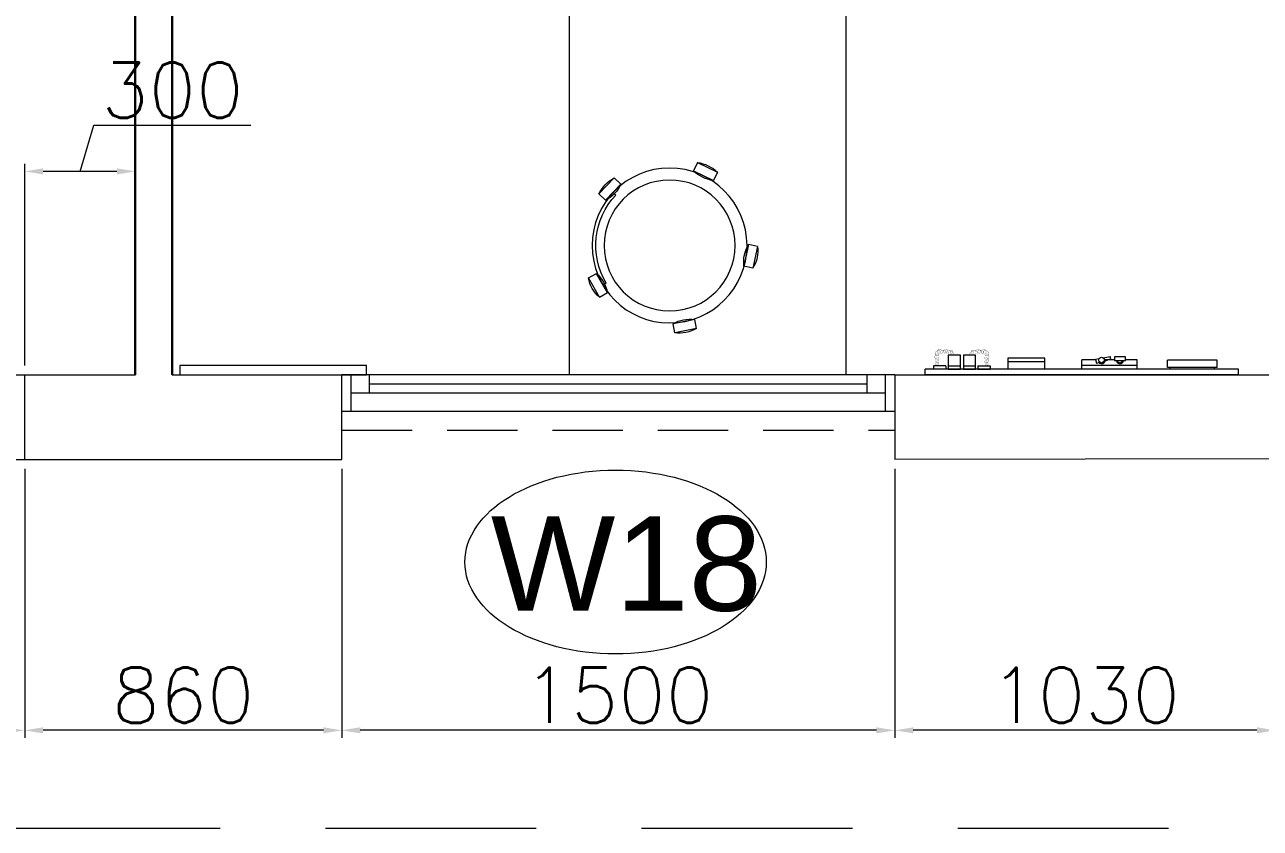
# Model space of a CAD drawing. Header units: millimetres. Extents: x -2143172 to 5255, y -610845 to 279739.
# Drawn here: x -1062957 to -1059606, y -595618 to -593439 of the extents above; entities that cross this region are included whole.
import ezdxf

# ---------------------------------------------------------------- set-up
doc = ezdxf.new("R2010")
doc.units = ezdxf.units.MM
doc.header["$LTSCALE"] = 30
doc.linetypes.add('HIDDEN', pattern=[9.525, 6.35, -3.175])
doc.linetypes.add('HIDDEN2', pattern=[0.1875, 0.125, -0.0625])
doc.layers.get('0').update_dxf_attribs({"lineweight": 5})
doc.layers.get('Defpoints').update_dxf_attribs({"lineweight": 5})
for name, color, linetype, lineweight in [('Al Window tag', 5, 'Continuous', 5), ('Aluminum', 7, 'Continuous', 5), ('dims.', 152, 'Continuous', 5), ('LOADING', 163, 'Continuous', 5), ('Proj', 7, 'HIDDEN2', 5), ('Walls', 32, 'Continuous', 5)]:
    doc.layers.add(name, color=color, linetype=linetype, lineweight=lineweight)
doc.layers.add('X-WHITE glass', color=255, linetype='Continuous')
doc.styles.add('SIMPLEX', font='SIMPLEX.shx', dxfattribs={"height": 150})
doc.styles.add('TTLB-A0-JeddahDP$0$swis721', font='swiss.ttf')
doc.dimstyles.new('Buk', dxfattribs={"dimtxt": 150, "dimasz": 50, "dimexe": 20, "dimexo": 25, "dimgap": 20, "dimtad": 1, "dimdec": 0, "dimrnd": 5, "dimdsep": 46, "dimtxsty": 'SIMPLEX', "dimcen": 0, "dimdle": 20, "dimclrd": 256, "dimclre": 256, "dimclrt": 256, "dimadec": 0, "dimazin": 0, "dimtfac": 0.0075, "dimtdec": 0, "dimtmove": 1, "dimatfit": 2, "dimldrblk": 'ARCHTICK', "dimfxl": 1, "dimtolj": 1, "dimtzin": 0, "dimlwd": -1, "dimlwe": -1, "dimarcsym": 0})

# ---------------------------------------------------------------- blocks, each defined once
blk = doc.blocks.new('*D723')
at = {"layer": 'Defpoints', "color": 0, "transparency": 16777216}
for p in [(-1062957, -593836.7), (-1062957, -594388.1, 0.1), (-1062657, -594388.1, 0.1)]:
    blk.add_point(p, dxfattribs=at)
at = {"layer": 'dims.', "transparency": 16777216}
for p, q in [((-1062807, -593836.7), (-1062769.5, -593711.7)), ((-1062769.5, -593711.7), (-1062343.8, -593711.7)), ((-1062707, -593836.7), (-1062907, -593836.7))]:
    blk.add_line(p, q, dxfattribs=at)
at = {"layer": 'dims.', "linetype": 'Continuous', "transparency": 16777216}
for p, q in [((-1062957, -594363.1), (-1062957, -593816.7)), ((-1062657, -594363.1), (-1062657, -593816.7))]:
    blk.add_line(p, q, dxfattribs=at)
at = {"layer": 'dims.', "transparency": 16777216}
for points in [[(-1062907, -593828.4), (-1062907, -593845.1), (-1062957, -593836.7)], [(-1062707, -593828.4), (-1062707, -593845.1), (-1062657, -593836.7)]]:
    blk.add_solid(points, dxfattribs=at)
at = {"layer": 'dims.', "transparency": 16777216, "insert": (-1062556.6, -593616.7), "char_height": 150, "attachment_point": 5, "style": 'SIMPLEX'}
blk.add_mtext('\\A1;300', dxfattribs=at)
blk = doc.blocks.new('_ArchTick')
at = {"color": 0, "linetype": 'ByBlock', "const_width": 0.15}
blk.add_lwpolyline([(-0.5, -0.5), (0.5, 0.5)], dxfattribs=at)
blk = doc.blocks.new('*D726')
at = {"layer": 'Defpoints', "color": 0, "transparency": 16777216}
for p in [(-1060597, -594618.1, 0.1), (-1059564.8, -594616.5, 0.1), (-1060597, -595352.5)]:
    blk.add_point(p, dxfattribs=at)
at = {"layer": 'dims.', "linetype": 'Continuous', "transparency": 16777216}
for p, q in [((-1060597, -594643.1), (-1060597, -595372.5)), ((-1059564.8, -594641.5), (-1059564.8, -595372.5))]:
    blk.add_line(p, q, dxfattribs=at)
at = {"layer": 'dims.', "transparency": 16777216}
blk.add_line((-1059614.8, -595352.5), (-1060547, -595352.5), dxfattribs=at)
for points in [[(-1060547, -595344.2), (-1060547, -595360.8), (-1060597, -595352.5)], [(-1059614.8, -595344.2), (-1059614.8, -595360.8), (-1059564.8, -595352.5)]]:
    blk.add_solid(points, dxfattribs=at)
at = {"layer": 'dims.', "transparency": 16777216, "insert": (-1060080.9, -595257.5), "char_height": 150, "attachment_point": 5, "style": 'SIMPLEX'}
blk.add_mtext('\\A1;1030', dxfattribs=at)
blk = doc.blocks.new('*D727')
at = {"layer": 'Defpoints', "color": 0, "transparency": 16777216}
for p in [(-1062097, -594618.1, 0.1), (-1060597, -594618.1, 0.1), (-1062097, -595352.5)]:
    blk.add_point(p, dxfattribs=at)
at = {"layer": 'dims.', "linetype": 'Continuous', "transparency": 16777216}
for p, q in [((-1062097, -594643.1), (-1062097, -595372.5)), ((-1060597, -594643.1), (-1060597, -595372.5))]:
    blk.add_line(p, q, dxfattribs=at)
at = {"layer": 'dims.', "transparency": 16777216}
blk.add_line((-1060647, -595352.5), (-1062047, -595352.5), dxfattribs=at)
for points in [[(-1062047, -595344.2), (-1062047, -595360.8), (-1062097, -595352.5)], [(-1060647, -595344.2), (-1060647, -595360.8), (-1060597, -595352.5)]]:
    blk.add_solid(points, dxfattribs=at)
at = {"layer": 'dims.', "transparency": 16777216, "insert": (-1061347, -595257.5), "char_height": 150, "attachment_point": 5, "style": 'SIMPLEX'}
blk.add_mtext('\\A1;1500', dxfattribs=at)
blk = doc.blocks.new('*D728')
at = {"layer": 'Defpoints', "color": 0, "transparency": 16777216}
for p in [(-1062957, -594618.1, 0.1), (-1062097, -594618.1, 0.1), (-1062957, -595352.5)]:
    blk.add_point(p, dxfattribs=at)
at = {"layer": 'dims.', "linetype": 'Continuous', "transparency": 16777216}
for p, q in [((-1062957, -594643.1), (-1062957, -595372.5)), ((-1062097, -594643.1), (-1062097, -595372.5))]:
    blk.add_line(p, q, dxfattribs=at)
at = {"layer": 'dims.', "transparency": 16777216}
blk.add_line((-1062147, -595352.5), (-1062907, -595352.5), dxfattribs=at)
for points in [[(-1062907, -595344.2), (-1062907, -595360.8), (-1062957, -595352.5)], [(-1062147, -595344.2), (-1062147, -595360.8), (-1062097, -595352.5)]]:
    blk.add_solid(points, dxfattribs=at)
at = {"layer": 'dims.', "transparency": 16777216, "insert": (-1062527, -595257.5), "char_height": 150, "attachment_point": 5, "style": 'SIMPLEX'}
blk.add_mtext('\\A1;860', dxfattribs=at)
blk = doc.blocks.new('*D729')
at = {"layer": 'Defpoints', "color": 0, "transparency": 16777216}
for p in [(-1064157, -594618.1, 0.1), (-1062957, -594618.1, 0.1), (-1064157, -595352.5)]:
    blk.add_point(p, dxfattribs=at)
at = {"layer": 'dims.', "linetype": 'Continuous', "transparency": 16777216}
for p, q in [((-1064157, -594643.1), (-1064157, -595372.5)), ((-1062957, -594643.1), (-1062957, -595372.5))]:
    blk.add_line(p, q, dxfattribs=at)
at = {"layer": 'dims.', "transparency": 16777216}
blk.add_line((-1063007, -595352.5), (-1064107, -595352.5), dxfattribs=at)
for points in [[(-1064107, -595344.2), (-1064107, -595360.8), (-1064157, -595352.5)], [(-1063007, -595344.2), (-1063007, -595360.8), (-1062957, -595352.5)]]:
    blk.add_solid(points, dxfattribs=at)
at = {"layer": 'dims.', "transparency": 16777216, "insert": (-1063557, -595257.5), "char_height": 150, "attachment_point": 5, "style": 'SIMPLEX'}
blk.add_mtext('\\A1;1200', dxfattribs=at)
blk = doc.blocks.new('A$C69883648')
at = {"layer": 'Al Window tag'}
blk.add_ellipse((0, 0), major_axis=(408.6, 0), ratio=0.610025, dxfattribs=at)
at = {"layer": 'Al Window tag', "insert": (-338.2, 123.8, 0), "char_height": 256, "attachment_point": 1, "style": 'TTLB-A0-JeddahDP$0$swis721'}
blk.add_mtext_dynamic_manual_height_columns('W18', width=1569.457, gutter_width=9406.5, heights=[480.3], dxfattribs=at)
blk = doc.blocks.new('HF10037B-P')
at = {"color": 0}
for p, q in [((0.2459, 0.134), (0.1859, 0.134)), ((0.1859, 0.134), (0.1859, 0.109)), ((0.2459, 0.109), (0.1859, 0.109)), ((0.2459, 0.134), (0.2459, 0.109)), ((0, 0), (-0.0142, -0.0583)), ((0, 0), (0.0243, -0.0059)), ((0.0243, -0.0059), (0.01, -0.0642)), ((0.4071, -0.0094), (0.431, -0.0018)), ((0.4071, -0.0094), (0.4255, -0.0665)), ((0.431, -0.0018), (0.4493, -0.0589)), ((-0.0142, -0.0583), (0.01, -0.0642)), ((0.4069, -0.0417), (0.4165, -0.0387)), ((0.4255, -0.0665), (0.4493, -0.0589)), ((0.0524, -0.2725), (0.0674, -0.2525)), ((0.0674, -0.2525), (0.1154, -0.2885)), ((0.3125, -0.2897), (0.362, -0.2558)), ((0.3267, -0.268), (0.3323, -0.2763)), ((0.3761, -0.2764), (0.362, -0.2558)), ((0.0524, -0.2725), (0.1004, -0.3085)), ((0.1004, -0.3085), (0.1154, -0.2885)), ((0.3266, -0.3103), (0.3125, -0.2897)), ((0.3266, -0.3103), (0.3761, -0.2764))]:
    blk.add_line(p, q, dxfattribs=at)
for radius in [0.21, 0.1775]:
    blk.add_circle((0.2161, -0.1014), radius, dxfattribs=at)
for centre, radius, start, end in [((0.2159, 0.0465), 0.0925, 71.0754, 108.9246), ((0.2159, 0.1965), 0.0925, 251.0754, 288.9246), ((0.0779, -0.0499), 0.0925, 147.3419, 185.1912), ((-0.0678, -0.0143), 0.0925, 327.3419, 5.1912), ((0.4996, -0.0113), 0.0925, 178.8412, 216.6904), ((0.3568, -0.057), 0.0925, 358.8412, 36.6904), ((0.2161, -0.1014), 0.2, 303.6037, 17.3657), ((0.0389, -0.3404), 0.0925, 34.1875, 72.0368), ((0.3867, -0.3449), 0.0925, 105.5121, 143.3614), ((0.1289, -0.2205), 0.0925, 214.1875, 252.0368), ((0.3019, -0.2212), 0.0925, 285.5121, 323.3614)]:
    blk.add_arc(centre, radius, start, end, dxfattribs=at)
blk = doc.blocks.new('ME19011A-P')
for p, q in [((-0.425, 0), (0.425, 0)), ((-0.425, 0), (-0.425, -0.015)), ((0.425, 0), (0.425, -0.015)), ((-0.425, -0.015), (0.425, -0.015)), ((-0.3675, -0.0198), (-0.2325, -0.0198)), ((-0.3675, -0.0198), (-0.3675, -0.0399)), ((-0.36, -0.015), (-0.36, -0.0198)), ((-0.24, -0.015), (-0.24, -0.0198)), ((-0.2325, -0.0198), (-0.2325, -0.0399)), ((-0.15, -0.015), (-0.15, -0.04)), ((-0.15, -0.025), (0, -0.025)), ((-0.0402, -0.0312), (-0.0496, -0.0337)), ((-0.0376, -0.0409), (-0.0402, -0.0312)), ((0, -0.015), (0, -0.04)), ((0.1, -0.015), (0.1, -0.045)), ((0.2, -0.045), (0.2, -0.015)), ((0.2818, -0.015), (0.2484, -0.015)), ((0.2484, -0.0243), (0.2484, -0.015)), ((0.2818, -0.0243), (0.2484, -0.0243)), ((0.2818, -0.0243), (0.2818, -0.015)), ((0.3211, -0.015), (0.2877, -0.015)), ((0.2877, -0.015), (0.2877, -0.0531)), ((0.3211, -0.0243), (0.2877, -0.0243)), ((0.3211, -0.0531), (0.3211, -0.015)), ((0.3623, -0.015), (0.3289, -0.015)), ((0.3289, -0.015), (0.3289, -0.0531)), ((0.3623, -0.0243), (0.3289, -0.0243)), ((0.3623, -0.0531), (0.3623, -0.015)), ((0.3682, -0.0243), (0.3682, -0.015)), ((0.3682, -0.015), (0.4016, -0.015)), ((0.3682, -0.0243), (0.4016, -0.0243)), ((0.4016, -0.0243), (0.4016, -0.015)), ((-0.3675, -0.0399), (-0.2325, -0.0399)), ((-0.15, -0.04), (-0.1187, -0.04)), ((-0.0887, -0.04), (-0.0637, -0.04)), ((-0.0606, -0.0371), (-0.0787, -0.0432)), ((-0.0787, -0.0432), (-0.077, -0.0497)), ((-0.0582, -0.046), (-0.077, -0.0497)), ((-0.047, -0.0434), (-0.0376, -0.0409)), ((-0.0379, -0.04), (0, -0.04)), ((0.1, -0.035), (0.2, -0.035)), ((0.1, -0.045), (0.2, -0.045)), ((0.2877, -0.0531), (0.3211, -0.0531)), ((0.3289, -0.0531), (0.3623, -0.0531))]:
    blk.add_line(p, q)
at = {"color": 8, "const_width": 0.000601}
for points in [[(0.3044, -0.0531, -0.184574), (0.2977, -0.0636, -1.44364), (0.2961, -0.0581, -0.837915), (0.2969, -0.0664, -0.30536), (0.2839, -0.062, -1.584726), (0.2894, -0.0609, -0.253153), (0.2827, -0.0684, -0.874198), (0.2775, -0.0585, -0.915253), (0.2791, -0.0658, -0.223821), (0.2683, -0.0644, -1.703343), (0.272, -0.0597, -0.588962), (0.2621, -0.068, -0.717795), (0.2625, -0.0581, -0.983104), (0.2645, -0.0644, -0.326362), (0.2534, -0.0609, -0.758716), (0.2609, -0.0514, -0.906186), (0.2593, -0.0565, -0.189488), (0.2526, -0.0522, -0.7948), (0.2613, -0.0423, -1.223996), (0.2574, -0.047, -0.072149), (0.2534, -0.0403, -0.645886), (0.2609, -0.0324, -1.366917), (0.2574, -0.0371, -0.078415), (0.2542, -0.0308, -0.723006), (0.2613, -0.0256, -1.105484), (0.2582, -0.0292, -0.221197), (0.2566, -0.0243, -0.221197)], [(0.3456, -0.0531, 0.184574), (0.3523, -0.0636, 1.44364), (0.3539, -0.0581, 0.837915), (0.3531, -0.0664, 0.30536), (0.3661, -0.062, 1.584726), (0.3606, -0.0609, 0.253153), (0.3673, -0.0684, 0.874198), (0.3725, -0.0585, 0.915253), (0.3709, -0.0658, 0.223821), (0.3817, -0.0644, 1.703343), (0.378, -0.0597, 0.588962), (0.3879, -0.068, 0.717795), (0.3875, -0.0581, 0.983104), (0.3855, -0.0644, 0.326362), (0.3966, -0.0609, 0.758716), (0.3891, -0.0514, 0.906186), (0.3907, -0.0565, 0.189488), (0.3974, -0.0522, 0.7948), (0.3887, -0.0423, 1.223996), (0.3926, -0.047, 0.072149), (0.3966, -0.0403, 0.645886), (0.3891, -0.0324, 1.366917), (0.3926, -0.0371, 0.078415), (0.3958, -0.0308, 0.723006), (0.3887, -0.0256, 1.105484), (0.3918, -0.0292, 0.221197), (0.3934, -0.0243, 0.221197)]]:
    blk.add_lwpolyline(points, format="xyb", dxfattribs=at)
blk.add_lwpolyline([(-0.1187, -0.0482), (-0.0887, -0.0482), (-0.0887, -0.0382), (-0.1187, -0.0382)], close=True)
blk.add_circle((-0.0537, -0.04), 0.0075)
for centre, radius, start, end in [((-0.1037, -0.04), 0.01, 10.4593, 169.5407), ((-0.1037, -0.04), 0.0075, 14.0075, 165.9925), ((-0.0537, -0.04), 0.01, 45, 180)]:
    blk.add_arc(centre, radius, start, end)
blk = doc.blocks.new('M.44.57.64')
at = {"layer": 'LOADING', "xscale": 1000.000000000002, "yscale": 1000.000000000002, "zscale": 1000.000000000002, "rotation": 225.9999036123427}
blk.add_blockref('ME19011A-P', (-80806.9, 16720.7), dxfattribs=at)

msp = doc.modelspace()

# ---------------------------------------------------------------- linework, layer by layer
at = {"layer": 'Aluminum'}
for p, q in [((-1060597, -594388.1, 0.2), (-1062097, -594388.1, 0.2)), ((-1062072, -594488.1, 0.2), (-1062072, -594388.1, 0.2)), ((-1062022, -594438.1, 0.2), (-1062022, -594388.1, 0.2)), ((-1060672, -594438.1, 0.2), (-1060672, -594388.1, 0.2)), ((-1060622, -594488.1, 0.2), (-1060622, -594388.1, 0.2)), ((-1062022, -594413.1, 0.2), (-1060672, -594413.1, 0.2)), ((-1060622, -594438.1, 0.2), (-1062072, -594438.1, 0.2)), ((-1060597, -594488.1, 0.2), (-1062097, -594488.1, 0.2))]:
    msp.add_line(p, q, dxfattribs=at)
at = {"layer": 'LOADING', "elevation": 0.1}
msp.add_lwpolyline([(-1061479.7, -592888.1), (-1060729.7, -592888.1), (-1060729.7, -594388.1), (-1061479.7, -594388.1)], close=True, dxfattribs=at)
msp.add_lwpolyline([(-1062030.4, -594388.1), (-1062030.4, -594363.1), (-1062536.4, -594363.1), (-1062536.4, -594388.1), (-1062030.4, -594388.1)], dxfattribs=at)
at = {"layer": 'Proj', "linetype": 'HIDDEN'}
msp.add_line((-1062097, -594538.1, 0.2), (-1060597, -594538.1, 0.2), dxfattribs=at)
at = {"layer": 'Proj', "linetype": 'HIDDEN', "ltscale": 3, "elevation": 0.2}
msp.add_lwpolyline([(-1058727, -571718.1), (-1110147, -571718.1), (-1110147, -595618.1), (-1058727, -595618.1)], dxfattribs=at)
at = {"layer": 'Walls'}
for p, q in [((-1062657, -592178.1, 0.2), (-1062657, -594388.1, 0.2)), ((-1062557, -592178.1, 0.2), (-1062557, -594388.1, 0.2)), ((-1063507, -594388.1, 0.2), (-1062656.2, -594388.1, 0.2)), ((-1062957, -594618.1, 0.2), (-1062957, -594388.1, 0.2)), ((-1062957, -594388.1, 0.2), (-1062657, -594388.1, 0.2)), ((-1062557, -594388.1, 0.2), (-1062097, -594388.1, 0.2)), ((-1062097, -594618.1, 0.2), (-1062097, -594388.1, 0.2)), ((-1060597, -594388.1, 0.2), (-1060597, -594618.1, 0.2)), ((-1060597, -594388.1, 0.2), (-1059564.8, -594388.1, 0.2)), ((-1059564.8, -594616.5, 0.2), (-1060597, -594618.1, 0.2))]:
    msp.add_line(p, q, dxfattribs=at)
at = {"layer": 'Walls', "elevation": 0.2}
msp.add_lwpolyline([(-1063827, -594618.1), (-1062097, -594618.1)], dxfattribs=at)
at = {"layer": 'X-WHITE glass', "color": 253, "lineweight": 30, "ltscale": 6, "true_color": 0x9898cc}
for p, q in [((-1062657, -592978.1, 0.2), (-1062657, -594388.1, 0.2)), ((-1062557, -592978.1, 0.2), (-1062557, -594388.1, 0.1))]:
    msp.add_line(p, q, dxfattribs=at)

# ---------------------------------------------------------------- block references
at = {"layer": 'Al Window tag'}
msp.add_blockref('A$C69883648', (-1061354.5, -594896.1, 0.4), dxfattribs=at)
at = {"layer": 'LOADING', "extrusion": (-2.75759e-10, 1.16581e-09, -1), "xscale": 999.9999999999997, "yscale": 999.9999999999997, "zscale": 999.9999999999997, "rotation": 25.78131253592628}
msp.add_blockref('HF10037B-P', (1060969.3, -594040.4, -0.1), dxfattribs=at)
at = {"layer": 'LOADING', "rotation": 314.0000963876573}
msp.add_blockref('M.44.57.64', (-1015984.7, -664130.9, 0.1), dxfattribs=at)

# ---------------------------------------------------------------- dimensions: what is measured, and where the dimension line sits
at = {"layer": 'dims.'}
for base, p1, p2, picture, middle in [((-1062957, -593836.7, 0.1), (-1062657, -594388.1, 0.2), (-1062957, -594388.1, 0.2), '*D723', (-1062749.5, -593616.7, 0.1)), ((-1064157, -595352.5, 0.1), (-1062957, -594618.1, 0.2), (-1064157, -594618.1, 0.2), '*D729', (-1063557, -595257.5, 0.1)), ((-1062957, -595352.5, 0.1), (-1062097, -594618.1, 0.2), (-1062957, -594618.1, 0.2), '*D728', (-1062527, -595257.5, 0.1)), ((-1062097, -595352.5, 0.1), (-1060597, -594618.1, 0.2), (-1062097, -594618.1, 0.2), '*D727', (-1061347, -595257.5, 0.1)), ((-1060597, -595352.5, 0.1), (-1059564.8, -594616.5, 0.2), (-1060597, -594618.1, 0.2), '*D726', (-1060080.9, -595257.5, 0.1))]:
    dim = msp.add_linear_dim(base=base, p1=p1, p2=p2, dimstyle='Buk', dxfattribs=at)
    dim.commit()
    dim.dimension.update_dxf_attribs({"geometry": picture, "text_midpoint": middle})

doc.saveas('drawing.dxf')
